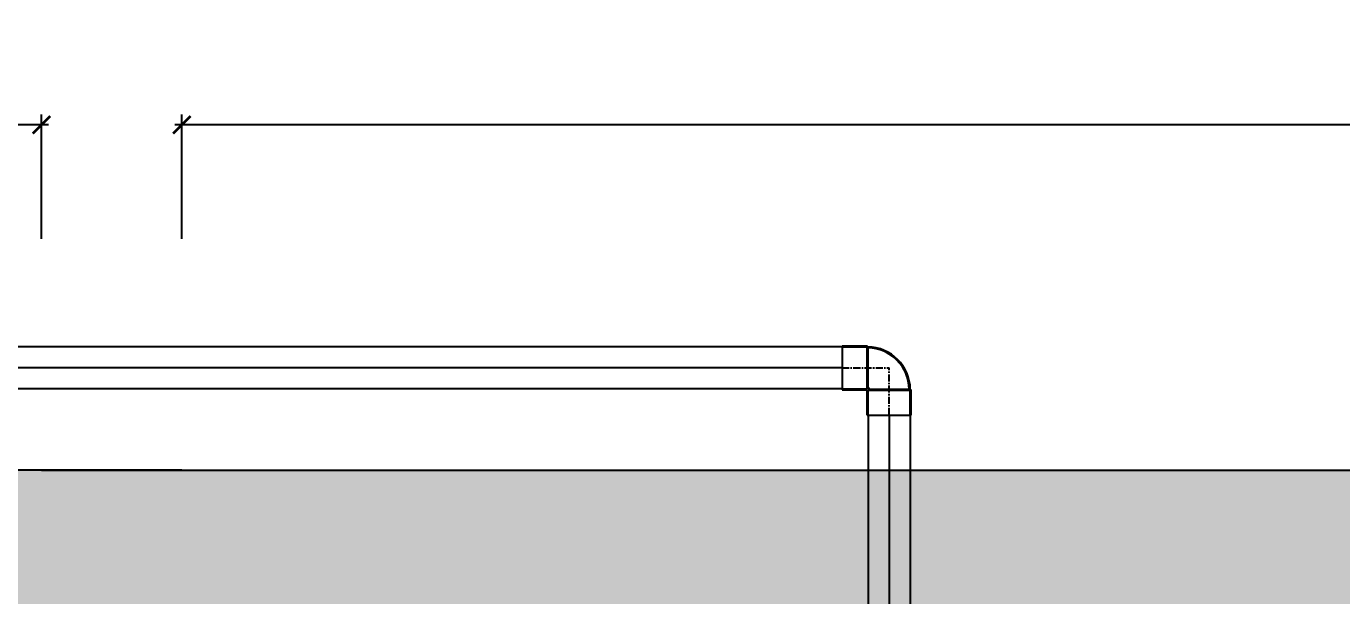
# Model space of a CAD drawing. Header units: millimetres. Extents: x -225363 to 347188, y -782467 to 813415.
# Drawn here: x 50411 to 52287, y 21060 to 21872 of the extents above; entities that cross this region are included whole.
import ezdxf

# ---------------------------------------------------------------- set-up
doc = ezdxf.new("R2010")
doc.units = ezdxf.units.MM
doc.linetypes.add('CENTER', pattern=[2, 1.25, -0.25, 0.25, -0.25])
doc.layers.add('0.06 Trả nước', color=3, linetype='Continuous')
doc.styles.add('HW_vnsimli', font='vnsimli.shx', dxfattribs={"width": 0.6})
doc.styles.get("Standard").update_dxf_attribs({"font": 'arial_1.ttf'})
doc.dimstyles.new('HW_ 1-50', dxfattribs={"dimscale": 50, "dimtxt": 2, "dimasz": 0.5, "dimexe": 0.3, "dimexo": 0, "dimgap": 0.5, "dimtad": 1, "dimdec": 0, "dimrnd": 10, "dimzin": 0, "dimdsep": 46, "dimtxsty": 'HW_vnsimli', "dimblk": 'ARCHTICK', "dimcen": 0.5, "dimdle": 0.2, "dimclrd": 8, "dimclre": 8, "dimclrt": 3, "dimadec": 0, "dimazin": 0, "dimtfac": 0.0001, "dimtdec": 0, "dimtix": 1, "dimtmove": 0, "dimatfit": 3, "dimldrblk": 'CLOSEDBLANK', "dimfxl": 0.18, "dimtfill": 1, "dimtolj": 1, "dimtzin": 0, "dimarcsym": 1})

# ---------------------------------------------------------------- blocks, each defined once
blk = doc.blocks.new('cutdenhatD75')
for p, q in [((38.2, 37.5), (40, 39.3)), ((84, 39.3), (40, 39.3)), ((84, -39.3), (84, 39.3)), ((-37.5, -38.2), (-39.3, -40)), ((-39.3, -84), (-39.3, -40)), ((39.3, -84), (39.3, -39.3)), ((84, -39.3), (39.3, -39.3)), ((-39.3, -84), (39.3, -84))]:
    blk.add_line(p, q)
at = {"color": 8}
for p, q in [((38.2, 35.7), (40, 37.5)), ((38.2, -35.7), (38.2, 35.7)), ((84, 37.5), (40, 37.5)), ((40, -37.5), (40, 37.5)), ((-35.7, -38.2), (-37.5, -40)), ((-37.5, -84), (-37.5, -40)), ((-37.5, -40), (37.5, -40)), ((-35.7, -38.2), (35.7, -38.2)), ((35.7, -38.2), (35.7, -35.7)), ((38.2, -35.7), (35.7, -35.7)), ((35.7, -38.2), (37.5, -40)), ((37.5, -84), (37.5, -40)), ((38.2, -35.7), (40, -37.5)), ((84, -37.5), (40, -37.5))]:
    blk.add_line(p, q, dxfattribs=at)
at = {"color": 8, "linetype": 'CENTER', "ltscale": 10}
for p in [(0, -84), (84, 0)]:
    blk.add_line(p, (0, 0), dxfattribs=at)
blk.add_arc((39.3, -39.3), 76.8, 90.8206, 179.1794)
at = {"color": 8}
blk.add_arc((39.3, -39.3), 75, 90.8403, 179.1597, dxfattribs=at)
at = {"flags": 12}
blk.add_attdef('CUTDENHAT', (0, 0), '', height=0.1, dxfattribs=at)
blk = doc.blocks.new('PMBCB')
h = blk.add_hatch()
h.set_pattern_fill('BTCT2', color=8, scale=30, pattern_type=2)
h.set_pattern_definition([(50, (-27194.2, -11189.96), (215.17805, -18.8256), [22.5, -247.5]), (355, (-27194.2, -11189.96), (-41.6254, 225.6576), [18, -198]), (100.4514, (-27176.26, -11191.53), (173.5528, 206.8319), [19.122, -210.3426]), (46.1842, (-27194.2, -11129.96), (320.1723, -49.6557), [33.75, -371.25]), (96.6356, (-27167.5, -11134.1), (280.3988, 292.2354), [28.683, -315.514]), (351.1842, (-27194.2, -11129.96), (280.3986, 292.2356), [27, -297]), (21, (-27164.2, -11144.96), (179.0721, -120.7857), [22.5, -247.5]), (326, (-27164.2, -11144.96), (72.9946, 217.545), [18, -198]), (71.4514, (-27149.27, -11155.03), (252.0668, 96.7591), [19.122, -210.3426]), (37.5, (-27194.194, -11189.96), (3.64796, 99.86816), [0, -195.6, 0, -201, 0, -198.75]), (7.5, (-27194.19, -11189.96), (78.92086, 118.3235), [0, -114.6, 0, -191.1, 0, -75.75]), (327.5, (-27261.094, -11189.96), (160.14673, -6.76646), [0, -75, 0, -234, 0, -310.5]), (317.5, (-27291.1, -11189.96), (174.95585, 30.0315), [0, -97.5, 0, -155.4, 0, -220.5]), (45, (-27194.19, -11189.96), (-63.6396, 63.6396), []), (45, (-27194.19, -11168.96), (-63.6396, 63.6396), [])])
h.paths.add_polyline_path([(6600, 2700), (-2900, 2700), (-2900, -200), (6600, -200)])
h.paths.add_polyline_path([(5000, 2500), (5000, 0), (0, 0), (0, 2500)], flags=16)
h.paths.add_polyline_path([(5200, 2500), (6400, 2500), (6400, 0), (5200, 0)], flags=16)
h.paths.add_polyline_path([(-200, 2500), (-200, 0), (-2700, 0), (-2700, 2500)], flags=16)
h.paths.add_polyline_path([(5351, 389.3), (6075.7, 389.3), (6075.7, 539.3), (5351, 539.3)], flags=0)
h.paths.add_polyline_path([(5451.7, 547.4), (5986, 547.4), (5986, 775.9), (5451.7, 775.9)], flags=0)
h.paths.add_polyline_path([(4155.1, 389.3), (4879.8, 389.3), (4879.8, 539.3), (4155.1, 539.3)], flags=0)
h.paths.add_polyline_path([(4255.8, 547.4), (4790.1, 547.4), (4790.1, 775.9), (4255.8, 775.9)], flags=0)
h.paths.add_polyline_path([(-1032.1, 389.3), (-307.4, 389.3), (-307.4, 539.3), (-1032.1, 539.3)], flags=0)
h.paths.add_polyline_path([(-931.4, 547.4), (-397.1, 547.4), (-397.1, 775.9), (-931.4, 775.9)], flags=0)
for points in [[(0, 2700), (-2900, 2700), (-2900, -200), (0, -200)], [(-200, 2700), (6600, 2700), (6600, -200), (-200, -200)]]:
    blk.add_lwpolyline(points)
at = {"layer": '0.06 Trả nước'}
for p, q in [((941.3, 2875.9, 0), (-2279.6, 2876, 0)), ((941.3, 2815.9, 0), (-2279.6, 2816, 0)), ((978.5, 2778.7, 0), (978.3, 1586.1, 0)), ((1038.5, 2778.7, 0), (1038.3, 1586.1, 0))]:
    blk.add_line(p, q, dxfattribs=at)
at = {"layer": '0.06 Trả nước', "color": 8}
for p, q in [((941.3, 2845.9, 0), (-2279.6, 2846, 0)), ((1008.5, 2778.7, 0), (1008.3, 1586.1, 0))]:
    blk.add_line(p, q, dxfattribs=at)
at = {"layer": '0.06 Trả nước'}
ref = blk.add_blockref('cutdenhatD75', (1008.5, 2845.9), dxfattribs=dict(at, xscale=0.8, yscale=0.8, zscale=0.8, rotation=270))
ref.add_attrib('CUTDENHAT', 'Cút, PPR, DN75', (1008.5, 2845.9, 0), dxfattribs={"layer": '0', "height": 0.08, "rotation": 270})
blk = doc.blocks.new('_ARCHTICK')
at = {"const_width": 0.15}
blk.add_lwpolyline([(-0.5, -0.5), (0.5, 0.5)], dxfattribs=at)
blk = doc.blocks.new('*D126')
at = {"color": 8, "lineweight": -2, "transparency": 16777216}
for p, q in [((50633.1, 21569.1), (50633.1, 21746.6)), ((54833.1, 21569.1), (54833.1, 21746.6)), ((54843.1, 21731.6), (50623.1, 21731.6))]:
    blk.add_line(p, q, dxfattribs=at)
at = {"layer": 'Defpoints', "color": 0, "transparency": 16777216}
for p in [(50633.1, 21731.6), (50633.1, 21569.1), (54833.1, 21569.1)]:
    blk.add_point(p, dxfattribs=at)
at = {"color": 8, "lineweight": -2, "transparency": 16777216, "xscale": 25, "yscale": 25, "zscale": 25, "rotation": 180}
blk.add_blockref('_ARCHTICK', (50633.1, 21731.6), dxfattribs=at)
at = {"color": 8, "lineweight": -2, "transparency": 16777216, "xscale": 25, "yscale": 25, "zscale": 25}
blk.add_blockref('_ARCHTICK', (54833.1, 21731.6), dxfattribs=at)
at = {"color": 3, "transparency": 16777216, "insert": (52733.1, 21806.6), "char_height": 100, "attachment_point": 5, "style": 'HW_vnsimli', "bg_fill": 3, "box_fill_scale": 1.1, "bg_fill_color": 256, "bg_fill_true_color": 13158600, "bg_fill_transparency": 0}
blk.add_mtext('\\A1;4200', dxfattribs=at)
blk = doc.blocks.new('_ClosedBlank')
at = {"color": 0, "linetype": 'ByBlock', "lineweight": -2}
for p, q in [((-1, 0.167), (0, 0)), ((-1, 0.167), (-1, -0.167)), ((0, 0), (-1, -0.167))]:
    blk.add_line(p, q, dxfattribs=at)
blk = doc.blocks.new('*D127')
at = {"color": 8, "lineweight": -2, "transparency": 16777216}
for p, q in [((47933.1, 21569.1), (47933.1, 21746.6)), ((50433.1, 21569.1), (50433.1, 21746.6)), ((50443.1, 21731.6), (47923.1, 21731.6))]:
    blk.add_line(p, q, dxfattribs=at)
at = {"layer": 'Defpoints', "color": 0, "transparency": 16777216}
for p in [(47933.1, 21731.6), (47933.1, 21569.1), (50433.1, 21569.1)]:
    blk.add_point(p, dxfattribs=at)
at = {"color": 8, "lineweight": -2, "transparency": 16777216, "xscale": 25, "yscale": 25, "zscale": 25, "rotation": 180}
blk.add_blockref('_ARCHTICK', (47933.1, 21731.6), dxfattribs=at)
at = {"color": 8, "lineweight": -2, "transparency": 16777216, "xscale": 25, "yscale": 25, "zscale": 25}
blk.add_blockref('_ARCHTICK', (50433.1, 21731.6), dxfattribs=at)
at = {"color": 3, "transparency": 16777216, "insert": (49183.1, 21806.6), "char_height": 100, "attachment_point": 5, "style": 'HW_vnsimli', "bg_fill": 3, "box_fill_scale": 1.1, "bg_fill_color": 256, "bg_fill_true_color": 13158600, "bg_fill_transparency": 0}
blk.add_mtext('\\A1;2500', dxfattribs=at)

msp = doc.modelspace()

# ---------------------------------------------------------------- block references
msp.add_blockref('PMBCB', (50633.1, 18539.1))

# ---------------------------------------------------------------- dimensions: what is measured, and where the dimension line sits
for base, p1, p2, picture, middle in [((47933.1, 21731.6), (50433.1, 21569.1), (47933.1, 21569.1), '*D127', (49183.1, 21806.6)), ((50633.1, 21731.6), (54833.1, 21569.1), (50633.1, 21569.1), '*D126', (52733.1, 21806.6))]:
    dim = msp.add_linear_dim(base=base, p1=p1, p2=p2, dimstyle='HW_ 1-50')
    dim.commit()
    dim.dimension.update_dxf_attribs({"geometry": picture, "text_midpoint": middle})

doc.saveas('drawing.dxf')
